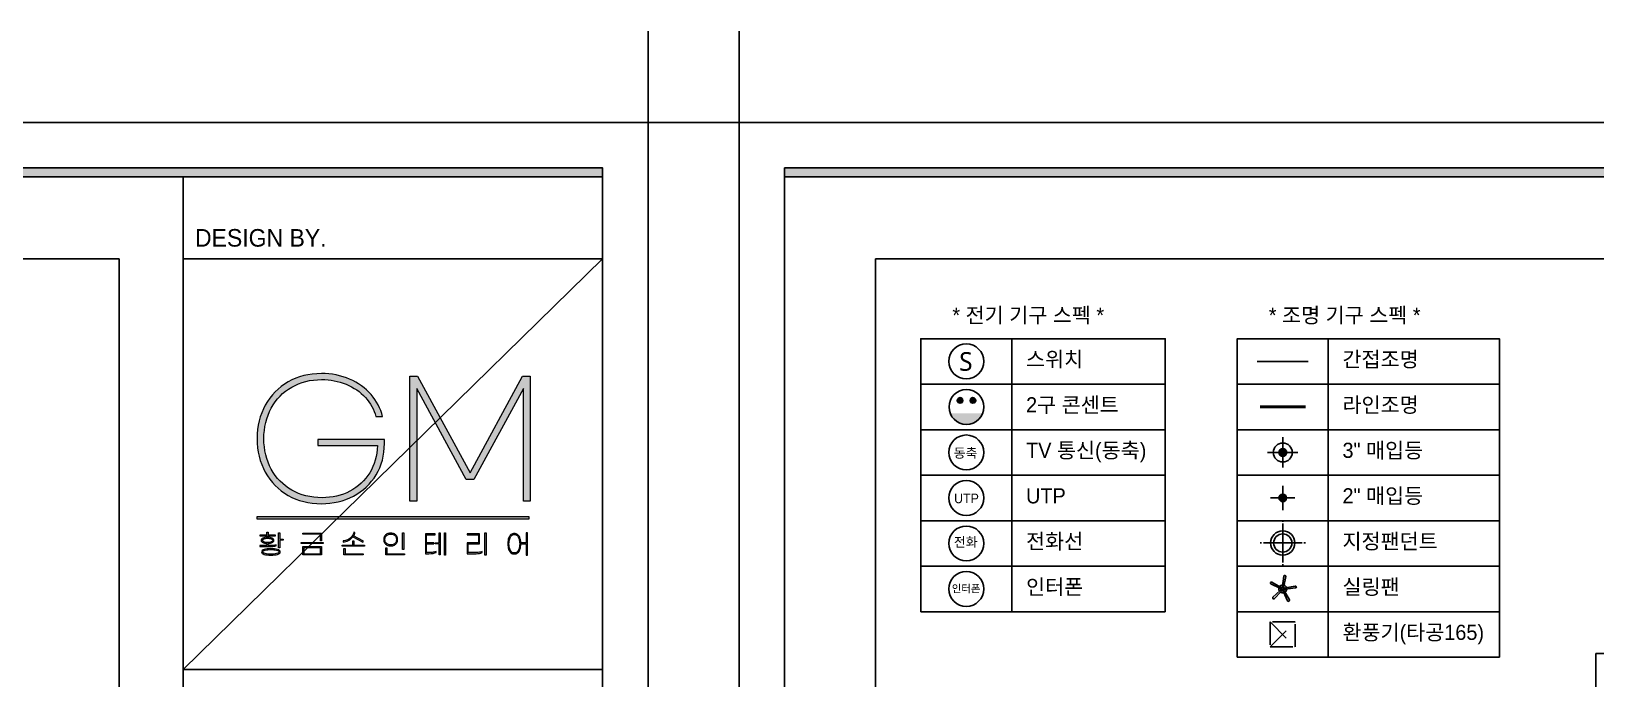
# Model space of a CAD drawing. Header units: inches. Extents: x 45519 to 207552, y -100391 to 47052.
# Drawn here: x 164187 to 174498, y 32739 to 37007 of the extents above; entities that cross this region are included whole.
import ezdxf
from ezdxf.enums import TextEntityAlignment as Align

# ---------------------------------------------------------------- set-up
doc = ezdxf.new("R2010")
doc.units = ezdxf.units.IN
doc.header["$LTSCALE"] = 100
doc.header["$MEASUREMENT"] = 0
doc.linetypes.add('HID', pattern=[2.3, 1.5, -0.8])
for name, color, linetype in [('0-ELC TEXT', 7, 'Continuous'), ('06-FUR', 6, 'Continuous'), ('06-LIGHT', 4, 'Continuous'), ('2-con', 2, 'Continuous'), ('3.기호.계단선', 30, 'Continuous'), ('7', 7, 'Continuous'), ('_U+B808_U+C774_U+C5B4 2', 7, 'Continuous'), ('F-SYM', 7, 'Continuous'), ('FORM(YOURNAME)-11', 1, 'Continuous'), ('HAT', 5, 'Continuous'), ('RC-LIGHT', 7, 'Continuous'), ('U-LANP', 6, 'Continuous'), ('설비', 140, 'Continuous')]:
    doc.layers.add(name, color=color, linetype=linetype)
doc.styles.add('YOURNAME', font='HY울릉도M.TTF')
doc.styles.add('코레일둥고', font='Korail_Round_Gothic_Medium.ttf')

# ---------------------------------------------------------------- blocks, each defined once
blk = doc.blocks.new('block 29')
at = {"layer": '_U+B808_U+C774_U+C5B4 2'}
h = blk.add_hatch(color=35, dxfattribs=at)
h.dxf.hatch_style = 2
edge = h.paths.add_edge_path()
edge.add_spline(control_points=[(626.29, -130.32), (626.06, -130.35), (625.8, -130.36), (625.5, -130.36), (625.5, -130.36), (624.38, -130.36), (624.38, -130.36), (624.38, -130.36), (624.38, -130.21), (624.38, -130.21), (624.38, -130.21), (625.42, -130.21), (625.42, -130.21), (625.42, -130.21), (625.42, -129.89), (625.42, -129.89), (625.16, -129.88), (624.96, -129.84), (624.81, -129.76), (624.66, -129.68), (624.58, -129.57), (624.58, -129.44), (624.58, -129.3), (624.66, -129.19), (624.83, -129.1), (625, -129.02), (625.22, -128.98), (625.5, -128.98), (625.79, -128.98), (626.01, -129.02), (626.18, -129.1), (626.34, -129.19), (626.43, -129.3), (626.43, -129.44), (626.43, -129.57), (626.35, -129.68), (626.2, -129.76), (626.05, -129.84), (625.84, -129.89), (625.58, -129.89), (625.58, -129.89), (625.58, -130.21), (625.58, -130.21), (626.18, -130.2), (626.58, -130.16), (626.78, -130.07), (626.78, -130.07), (626.78, -130.22), (626.78, -130.22), (626.68, -130.27), (626.51, -130.3), (626.29, -130.32)], knot_values=[0, 0, 0, 0, 1, 1, 1, 2, 2, 2, 3, 3, 3, 4, 4, 4, 5, 5, 5, 6, 6, 6, 7, 7, 7, 8, 8, 8, 9, 9, 9, 10, 10, 10, 11, 11, 11, 12, 12, 12, 13, 13, 13, 14, 14, 14, 15, 15, 15, 16, 16, 16, 17, 17, 17, 17], degree=3, periodic=0)
h.paths.add_polyline_path([(626.62, -128.8), (624.41, -128.8), (624.41, -128.65), (625.41, -128.65), (625.41, -128.24), (625.58, -128.24), (625.58, -128.65), (626.62, -128.65)])
edge = h.paths.add_edge_path()
edge.add_spline(control_points=[(626.98, -130.76), (627.24, -130.83), (627.37, -130.96), (627.37, -131.13), (627.37, -131.3), (627.24, -131.42), (626.98, -131.5), (626.72, -131.57), (626.39, -131.61), (626, -131.61), (625.61, -131.61), (625.28, -131.57), (625.02, -131.5), (624.76, -131.42), (624.63, -131.3), (624.63, -131.13), (624.63, -130.96), (624.76, -130.83), (625.02, -130.76), (625.28, -130.68), (625.61, -130.65), (626, -130.65), (626.39, -130.65), (626.72, -130.68), (626.98, -130.76)], knot_values=[0, 0, 0, 0, 1, 1, 1, 2, 2, 2, 3, 3, 3, 4, 4, 4, 5, 5, 5, 6, 6, 6, 7, 7, 7, 8, 8, 8, 8], degree=3, periodic=0)
edge = h.paths.add_edge_path()
edge.add_spline(control_points=[(624.95, -129.67), (625.09, -129.72), (625.27, -129.75), (625.5, -129.75), (625.73, -129.75), (625.92, -129.72), (626.06, -129.67), (626.2, -129.61), (626.27, -129.53), (626.27, -129.44), (626.27, -129.34), (626.2, -129.27), (626.06, -129.21), (625.92, -129.15), (625.73, -129.13), (625.5, -129.13), (625.27, -129.13), (625.09, -129.15), (624.95, -129.21), (624.81, -129.27), (624.74, -129.34), (624.74, -129.44), (624.74, -129.53), (624.81, -129.61), (624.95, -129.67)], knot_values=[0, 0, 0, 0, 1, 1, 1, 2, 2, 2, 3, 3, 3, 4, 4, 4, 5, 5, 5, 6, 6, 6, 7, 7, 7, 8, 8, 8, 8], degree=3, periodic=0)
edge = h.paths.add_edge_path()
edge.add_spline(control_points=[(626.83, -131.38), (627.08, -131.33), (627.2, -131.25), (627.2, -131.13), (627.2, -131.01), (627.08, -130.92), (626.83, -130.87), (626.59, -130.82), (626.31, -130.79), (626, -130.79), (625.69, -130.79), (625.41, -130.82), (625.17, -130.87), (624.92, -130.92), (624.8, -131.01), (624.8, -131.13), (624.8, -131.25), (624.92, -131.33), (625.17, -131.38), (625.41, -131.44), (625.69, -131.46), (626, -131.46), (626.31, -131.46), (626.59, -131.44), (626.83, -131.38)], knot_values=[0, 0, 0, 0, 1, 1, 1, 2, 2, 2, 3, 3, 3, 4, 4, 4, 5, 5, 5, 6, 6, 6, 7, 7, 7, 8, 8, 8, 8], degree=3, periodic=0)
h.paths.add_polyline_path([(627.8, -129.28), (627.8, -129.43), (627.29, -129.43), (627.29, -130.53), (627.13, -130.53), (627.13, -128.32), (627.29, -128.32), (627.29, -129.28)])
h = blk.add_hatch(color=35, dxfattribs=at)
h.dxf.hatch_style = 2
h.paths.add_polyline_path([(639.69, -130.16), (639.69, -130.31), (636.44, -130.31), (636.44, -130.16), (637.98, -130.16), (637.98, -129.51), (638.15, -129.51), (638.15, -130.16)])
edge = h.paths.add_edge_path()
edge.add_spline(control_points=[(637.36, -129.47), (637.09, -129.61), (636.83, -129.68), (636.58, -129.68), (636.58, -129.68), (636.58, -129.53), (636.58, -129.53), (636.8, -129.52), (637.02, -129.46), (637.24, -129.35), (637.47, -129.24), (637.66, -129.08), (637.83, -128.89), (638, -128.7), (638.1, -128.49), (638.15, -128.26), (638.15, -128.26), (638.31, -128.28), (638.31, -128.28), (638.27, -128.46), (638.21, -128.63), (638.1, -128.79), (638.1, -128.79), (639.55, -129.58), (639.55, -129.58), (639.55, -129.58), (639.48, -129.71), (639.48, -129.71), (639.48, -129.71), (638.01, -128.93), (638.01, -128.93), (637.84, -129.15), (637.62, -129.33), (637.36, -129.47)], knot_values=[0, 0, 0, 0, 1, 1, 1, 2, 2, 2, 3, 3, 3, 4, 4, 4, 5, 5, 5, 6, 6, 6, 7, 7, 7, 8, 8, 8, 9, 9, 9, 10, 10, 10, 11, 11, 11, 11], degree=3, periodic=0)
h.paths.add_polyline_path([(636.86, -131.39), (639.51, -131.39), (639.51, -131.54), (636.7, -131.54), (636.7, -130.65), (636.86, -130.65)])
h = blk.add_hatch(color=35, dxfattribs=at)
h.dxf.hatch_style = 2
h.paths.add_polyline_path([(633.67, -129.92), (630.41, -129.92), (630.41, -129.77), (633.67, -129.77)])
h.paths.add_polyline_path([(633.4, -129.51), (633.24, -129.51), (633.24, -128.55), (630.66, -128.55), (630.66, -128.4), (633.4, -128.4)])
h.paths.add_polyline_path([(633.41, -131.54), (630.67, -131.54), (630.67, -130.36), (633.41, -130.36)])
h.paths.add_polyline_path([(633.25, -131.39), (633.25, -130.51), (630.83, -130.51), (630.83, -131.39)])
h = blk.add_hatch(color=35, dxfattribs=at)
h.dxf.hatch_style = 2
edge = h.paths.add_edge_path()
edge.add_spline(control_points=[(644.09, -128.5), (644.24, -128.59), (644.35, -128.7), (644.43, -128.84), (644.51, -128.98), (644.55, -129.14), (644.55, -129.31), (644.55, -129.49), (644.51, -129.65), (644.43, -129.79), (644.35, -129.93), (644.24, -130.04), (644.09, -130.13), (643.93, -130.21), (643.75, -130.25), (643.54, -130.25), (643.33, -130.25), (643.15, -130.21), (643, -130.13), (642.85, -130.04), (642.73, -129.93), (642.65, -129.79), (642.57, -129.65), (642.53, -129.49), (642.53, -129.31), (642.53, -129.14), (642.57, -128.98), (642.65, -128.84), (642.73, -128.7), (642.85, -128.59), (643, -128.5), (643.15, -128.42), (643.33, -128.38), (643.54, -128.38), (643.75, -128.38), (643.93, -128.42), (644.09, -128.5)], knot_values=[0, 0, 0, 0, 1, 1, 1, 2, 2, 2, 3, 3, 3, 4, 4, 4, 5, 5, 5, 6, 6, 6, 7, 7, 7, 8, 8, 8, 9, 9, 9, 10, 10, 10, 11, 11, 11, 12, 12, 12, 12], degree=3, periodic=0)
edge = h.paths.add_edge_path()
edge.add_spline(control_points=[(643.1, -128.62), (642.97, -128.69), (642.87, -128.78), (642.8, -128.9), (642.73, -129.02), (642.7, -129.16), (642.7, -129.31), (642.7, -129.47), (642.73, -129.61), (642.8, -129.73), (642.87, -129.85), (642.97, -129.94), (643.1, -130.01), (643.23, -130.07), (643.38, -130.11), (643.54, -130.11), (643.71, -130.11), (643.86, -130.07), (643.99, -130.01), (644.12, -129.94), (644.21, -129.85), (644.28, -129.73), (644.35, -129.61), (644.39, -129.47), (644.39, -129.31), (644.39, -129.16), (644.35, -129.02), (644.28, -128.9), (644.21, -128.78), (644.12, -128.69), (643.99, -128.62), (643.86, -128.56), (643.71, -128.52), (643.54, -128.52), (643.38, -128.52), (643.23, -128.56), (643.1, -128.62)], knot_values=[0, 0, 0, 0, 1, 1, 1, 2, 2, 2, 3, 3, 3, 4, 4, 4, 5, 5, 5, 6, 6, 6, 7, 7, 7, 8, 8, 8, 9, 9, 9, 10, 10, 10, 11, 11, 11, 12, 12, 12, 12], degree=3, periodic=0)
h.paths.add_polyline_path([(642.98, -131.39), (645.58, -131.39), (645.58, -131.54), (642.82, -131.54), (642.82, -130.53), (642.98, -130.53)])
h.paths.add_polyline_path([(645.45, -130.78), (645.29, -130.78), (645.29, -128.32), (645.45, -128.32)])
h = blk.add_hatch(color=35, dxfattribs=at)
h.dxf.hatch_style = 2
edge = h.paths.add_edge_path()
edge.add_spline(control_points=[(649.11, -131.24), (649.37, -131.24), (649.58, -131.22), (649.75, -131.19), (649.92, -131.17), (650.08, -131.12), (650.22, -131.05), (650.22, -131.05), (650.22, -131.21), (650.22, -131.21), (649.97, -131.33), (649.61, -131.39), (649.13, -131.39), (649.13, -131.39), (648.63, -131.39), (648.63, -131.39), (648.63, -131.39), (648.63, -128.48), (648.63, -128.48), (648.63, -128.48), (650.06, -128.48), (650.06, -128.48), (650.06, -128.48), (650.06, -128.63), (650.06, -128.63), (650.06, -128.63), (648.79, -128.63), (648.79, -128.63), (648.79, -128.63), (648.79, -129.81), (648.79, -129.81), (648.79, -129.81), (649.87, -129.81), (649.87, -129.81), (649.87, -129.81), (649.87, -129.96), (649.87, -129.96), (649.87, -129.96), (648.79, -129.96), (648.79, -129.96), (648.79, -129.96), (648.79, -131.24), (648.79, -131.24), (648.79, -131.24), (649.11, -131.24), (649.11, -131.24)], knot_values=[0, 0, 0, 0, 1, 1, 1, 2, 2, 2, 3, 3, 3, 4, 4, 4, 5, 5, 5, 6, 6, 6, 7, 7, 7, 8, 8, 8, 9, 9, 9, 10, 10, 10, 11, 11, 11, 12, 12, 12, 13, 13, 13, 14, 14, 14, 15, 15, 15, 15], degree=3, periodic=0)
h.paths.add_polyline_path([(650.64, -128.35), (650.8, -128.35), (650.8, -131.56), (650.64, -131.56), (650.64, -129.94), (650.06, -129.94), (650.06, -129.79), (650.64, -129.79)])
h.paths.add_polyline_path([(651.57, -128.32), (651.57, -131.62), (651.41, -131.62), (651.41, -128.32)])
h = blk.add_hatch(color=35, dxfattribs=at)
h.dxf.hatch_style = 2
edge = h.paths.add_edge_path()
edge.add_spline(control_points=[(656.55, -129.97), (656.55, -129.97), (654.9, -129.97), (654.9, -129.97), (654.9, -129.97), (654.9, -131.24), (654.9, -131.24), (654.9, -131.24), (656.08, -131.24), (656.08, -131.24), (656.23, -131.24), (656.39, -131.22), (656.55, -131.19), (656.7, -131.17), (656.83, -131.13), (656.93, -131.08), (656.93, -131.08), (656.93, -131.23), (656.93, -131.23), (656.83, -131.28), (656.71, -131.32), (656.55, -131.34), (656.4, -131.37), (656.24, -131.39), (656.08, -131.39), (656.08, -131.39), (654.74, -131.39), (654.74, -131.39), (654.74, -131.39), (654.74, -129.82), (654.74, -129.82), (654.74, -129.82), (656.39, -129.82), (656.39, -129.82), (656.39, -129.82), (656.39, -128.63), (656.39, -128.63), (656.39, -128.63), (654.73, -128.63), (654.73, -128.63), (654.73, -128.63), (654.73, -128.48), (654.73, -128.48), (654.73, -128.48), (656.55, -128.48), (656.55, -128.48), (656.55, -128.48), (656.55, -129.97), (656.55, -129.97)], knot_values=[0, 0, 0, 0, 1, 1, 1, 2, 2, 2, 3, 3, 3, 4, 4, 4, 5, 5, 5, 6, 6, 6, 7, 7, 7, 8, 8, 8, 9, 9, 9, 10, 10, 10, 11, 11, 11, 12, 12, 12, 13, 13, 13, 14, 14, 14, 15, 15, 15, 16, 16, 16, 16], degree=3, periodic=0)
h.paths.add_polyline_path([(657.51, -131.62), (657.34, -131.62), (657.34, -128.32), (657.51, -128.32)])
h = blk.add_hatch(color=35, dxfattribs=at)
h.dxf.hatch_style = 2
edge = h.paths.add_edge_path()
edge.add_spline(control_points=[(663.56, -128.32), (663.56, -128.32), (663.56, -131.62), (663.56, -131.62), (663.56, -131.62), (663.4, -131.62), (663.4, -131.62), (663.4, -131.62), (663.4, -129.94), (663.4, -129.94), (663.4, -129.94), (662.6, -129.94), (662.6, -129.94), (662.6, -130.27), (662.56, -130.54), (662.48, -130.77), (662.4, -130.99), (662.29, -131.16), (662.14, -131.27), (662, -131.38), (661.84, -131.43), (661.65, -131.43), (661.47, -131.43), (661.3, -131.38), (661.16, -131.27), (661.02, -131.16), (660.91, -130.99), (660.82, -130.76), (660.74, -130.54), (660.7, -130.26), (660.7, -129.93), (660.7, -129.6), (660.74, -129.33), (660.82, -129.1), (660.91, -128.88), (661.02, -128.71), (661.16, -128.6), (661.3, -128.49), (661.47, -128.43), (661.65, -128.43), (661.83, -128.43), (661.99, -128.48), (662.13, -128.58), (662.26, -128.68), (662.37, -128.83), (662.46, -129.04), (662.54, -129.24), (662.59, -129.5), (662.6, -129.79), (662.6, -129.79), (663.4, -129.79), (663.4, -129.79), (663.4, -129.79), (663.4, -128.32), (663.4, -128.32), (663.4, -128.32), (663.56, -128.32), (663.56, -128.32)], knot_values=[0, 0, 0, 0, 1, 1, 1, 2, 2, 2, 3, 3, 3, 4, 4, 4, 5, 5, 5, 6, 6, 6, 7, 7, 7, 8, 8, 8, 9, 9, 9, 10, 10, 10, 11, 11, 11, 12, 12, 12, 13, 13, 13, 14, 14, 14, 15, 15, 15, 16, 16, 16, 17, 17, 17, 18, 18, 18, 19, 19, 19, 19], degree=3, periodic=0)
edge = h.paths.add_edge_path()
edge.add_spline(control_points=[(662.06, -131.13), (662.18, -131.03), (662.27, -130.88), (662.34, -130.68), (662.4, -130.48), (662.44, -130.23), (662.44, -129.93), (662.44, -129.64), (662.4, -129.39), (662.34, -129.19), (662.27, -128.98), (662.18, -128.83), (662.06, -128.73), (661.94, -128.63), (661.8, -128.58), (661.65, -128.58), (661.5, -128.58), (661.37, -128.63), (661.25, -128.73), (661.13, -128.83), (661.04, -128.98), (660.97, -129.19), (660.9, -129.39), (660.87, -129.64), (660.87, -129.93), (660.87, -130.23), (660.9, -130.48), (660.97, -130.68), (661.04, -130.88), (661.13, -131.03), (661.25, -131.13), (661.37, -131.23), (661.5, -131.28), (661.65, -131.28), (661.8, -131.28), (661.94, -131.23), (662.06, -131.13)], knot_values=[0, 0, 0, 0, 1, 1, 1, 2, 2, 2, 3, 3, 3, 4, 4, 4, 5, 5, 5, 6, 6, 6, 7, 7, 7, 8, 8, 8, 9, 9, 9, 10, 10, 10, 11, 11, 11, 12, 12, 12, 12], degree=3, periodic=0)
at = {"layer": '_U+B808_U+C774_U+C5B4 2', "lineweight": 0}
for points in [[(626.62, -128.8), (624.41, -128.8), (624.41, -128.65), (625.41, -128.65), (625.41, -128.24), (625.58, -128.24), (625.58, -128.65), (626.62, -128.65), (626.62, -128.8)], [(627.8, -129.28), (627.8, -129.43), (627.29, -129.43), (627.29, -130.53), (627.13, -130.53), (627.13, -128.32), (627.29, -128.32), (627.29, -129.28), (627.8, -129.28)], [(633.67, -129.92), (630.41, -129.92), (630.41, -129.77), (633.67, -129.77), (633.67, -129.92)], [(633.4, -129.51), (633.24, -129.51), (633.24, -128.55), (630.66, -128.55), (630.66, -128.4), (633.4, -128.4), (633.4, -129.51)], [(633.41, -131.54), (630.67, -131.54), (630.67, -130.36), (633.41, -130.36), (633.41, -131.54)], [(633.25, -131.39), (633.25, -130.51), (630.83, -130.51), (630.83, -131.39), (633.25, -131.39)], [(639.69, -130.16), (639.69, -130.31), (636.44, -130.31), (636.44, -130.16), (637.98, -130.16), (637.98, -129.51), (638.15, -129.51), (638.15, -130.16), (639.69, -130.16)], [(642.98, -131.39), (645.58, -131.39), (645.58, -131.54), (642.82, -131.54), (642.82, -130.53), (642.98, -130.53), (642.98, -131.39)], [(645.45, -130.78), (645.29, -130.78), (645.29, -128.32), (645.45, -128.32), (645.45, -130.78)], [(650.64, -128.35), (650.8, -128.35), (650.8, -131.56), (650.64, -131.56), (650.64, -129.94), (650.06, -129.94), (650.06, -129.79), (650.64, -129.79), (650.64, -128.35)], [(651.57, -128.32), (651.57, -131.62), (651.41, -131.62), (651.41, -128.32), (651.57, -128.32)], [(657.51, -131.62), (657.34, -131.62), (657.34, -128.32), (657.51, -128.32), (657.51, -131.62)], [(636.86, -131.39), (639.51, -131.39), (639.51, -131.54), (636.7, -131.54), (636.7, -130.65), (636.86, -130.65), (636.86, -131.39)]]:
    blk.add_lwpolyline(points, dxfattribs=at)
for points, knots in [([(637.36, -129.47), (637.09, -129.61), (636.83, -129.68), (636.58, -129.68), (636.58, -129.68), (636.58, -129.53), (636.58, -129.53), (636.8, -129.52), (637.02, -129.46), (637.24, -129.35), (637.47, -129.24), (637.66, -129.08), (637.83, -128.89), (638, -128.7), (638.1, -128.49), (638.15, -128.26), (638.15, -128.26), (638.31, -128.28), (638.31, -128.28), (638.27, -128.46), (638.21, -128.63), (638.1, -128.79), (638.1, -128.79), (639.55, -129.58), (639.55, -129.58), (639.55, -129.58), (639.48, -129.71), (639.48, -129.71), (639.48, -129.71), (638.01, -128.93), (638.01, -128.93), (637.84, -129.15), (637.62, -129.33), (637.36, -129.47)], [0, 0, 0, 0, 1, 1, 1, 2, 2, 2, 3, 3, 3, 4, 4, 4, 5, 5, 5, 6, 6, 6, 7, 7, 7, 8, 8, 8, 9, 9, 9, 10, 10, 10, 11, 11, 11, 11]), ([(626.29, -130.32), (626.06, -130.35), (625.8, -130.36), (625.5, -130.36), (625.5, -130.36), (624.38, -130.36), (624.38, -130.36), (624.38, -130.36), (624.38, -130.21), (624.38, -130.21), (624.38, -130.21), (625.42, -130.21), (625.42, -130.21), (625.42, -130.21), (625.42, -129.89), (625.42, -129.89), (625.16, -129.88), (624.96, -129.84), (624.81, -129.76), (624.66, -129.68), (624.58, -129.57), (624.58, -129.44), (624.58, -129.3), (624.66, -129.19), (624.83, -129.1), (625, -129.02), (625.22, -128.98), (625.5, -128.98), (625.79, -128.98), (626.01, -129.02), (626.18, -129.1), (626.34, -129.19), (626.43, -129.3), (626.43, -129.44), (626.43, -129.57), (626.35, -129.68), (626.2, -129.76), (626.05, -129.84), (625.84, -129.89), (625.58, -129.89), (625.58, -129.89), (625.58, -130.21), (625.58, -130.21), (626.18, -130.2), (626.58, -130.16), (626.78, -130.07), (626.78, -130.07), (626.78, -130.22), (626.78, -130.22), (626.68, -130.27), (626.51, -130.3), (626.29, -130.32)], [0, 0, 0, 0, 1, 1, 1, 2, 2, 2, 3, 3, 3, 4, 4, 4, 5, 5, 5, 6, 6, 6, 7, 7, 7, 8, 8, 8, 9, 9, 9, 10, 10, 10, 11, 11, 11, 12, 12, 12, 13, 13, 13, 14, 14, 14, 15, 15, 15, 16, 16, 16, 17, 17, 17, 17]), ([(624.95, -129.67), (625.09, -129.72), (625.27, -129.75), (625.5, -129.75), (625.73, -129.75), (625.92, -129.72), (626.06, -129.67), (626.2, -129.61), (626.27, -129.53), (626.27, -129.44), (626.27, -129.34), (626.2, -129.27), (626.06, -129.21), (625.92, -129.15), (625.73, -129.13), (625.5, -129.13), (625.27, -129.13), (625.09, -129.15), (624.95, -129.21), (624.81, -129.27), (624.74, -129.34), (624.74, -129.44), (624.74, -129.53), (624.81, -129.61), (624.95, -129.67)], [0, 0, 0, 0, 1, 1, 1, 2, 2, 2, 3, 3, 3, 4, 4, 4, 5, 5, 5, 6, 6, 6, 7, 7, 7, 8, 8, 8, 8]), ([(644.09, -128.5), (644.24, -128.59), (644.35, -128.7), (644.43, -128.84), (644.51, -128.98), (644.55, -129.14), (644.55, -129.31), (644.55, -129.49), (644.51, -129.65), (644.43, -129.79), (644.35, -129.93), (644.24, -130.04), (644.09, -130.13), (643.93, -130.21), (643.75, -130.25), (643.54, -130.25), (643.33, -130.25), (643.15, -130.21), (643, -130.13), (642.85, -130.04), (642.73, -129.93), (642.65, -129.79), (642.57, -129.65), (642.53, -129.49), (642.53, -129.31), (642.53, -129.14), (642.57, -128.98), (642.65, -128.84), (642.73, -128.7), (642.85, -128.59), (643, -128.5), (643.15, -128.42), (643.33, -128.38), (643.54, -128.38), (643.75, -128.38), (643.93, -128.42), (644.09, -128.5)], [0, 0, 0, 0, 1, 1, 1, 2, 2, 2, 3, 3, 3, 4, 4, 4, 5, 5, 5, 6, 6, 6, 7, 7, 7, 8, 8, 8, 9, 9, 9, 10, 10, 10, 11, 11, 11, 12, 12, 12, 12]), ([(643.1, -128.62), (642.97, -128.69), (642.87, -128.78), (642.8, -128.9), (642.73, -129.02), (642.7, -129.16), (642.7, -129.31), (642.7, -129.47), (642.73, -129.61), (642.8, -129.73), (642.87, -129.85), (642.97, -129.94), (643.1, -130.01), (643.23, -130.07), (643.38, -130.11), (643.54, -130.11), (643.71, -130.11), (643.86, -130.07), (643.99, -130.01), (644.12, -129.94), (644.21, -129.85), (644.28, -129.73), (644.35, -129.61), (644.39, -129.47), (644.39, -129.31), (644.39, -129.16), (644.35, -129.02), (644.28, -128.9), (644.21, -128.78), (644.12, -128.69), (643.99, -128.62), (643.86, -128.56), (643.71, -128.52), (643.54, -128.52), (643.38, -128.52), (643.23, -128.56), (643.1, -128.62)], [0, 0, 0, 0, 1, 1, 1, 2, 2, 2, 3, 3, 3, 4, 4, 4, 5, 5, 5, 6, 6, 6, 7, 7, 7, 8, 8, 8, 9, 9, 9, 10, 10, 10, 11, 11, 11, 12, 12, 12, 12]), ([(649.11, -131.24), (649.37, -131.24), (649.58, -131.22), (649.75, -131.19), (649.92, -131.17), (650.08, -131.12), (650.22, -131.05), (650.22, -131.05), (650.22, -131.21), (650.22, -131.21), (649.97, -131.33), (649.61, -131.39), (649.13, -131.39), (649.13, -131.39), (648.63, -131.39), (648.63, -131.39), (648.63, -131.39), (648.63, -128.48), (648.63, -128.48), (648.63, -128.48), (650.06, -128.48), (650.06, -128.48), (650.06, -128.48), (650.06, -128.63), (650.06, -128.63), (650.06, -128.63), (648.79, -128.63), (648.79, -128.63), (648.79, -128.63), (648.79, -129.81), (648.79, -129.81), (648.79, -129.81), (649.87, -129.81), (649.87, -129.81), (649.87, -129.81), (649.87, -129.96), (649.87, -129.96), (649.87, -129.96), (648.79, -129.96), (648.79, -129.96), (648.79, -129.96), (648.79, -131.24), (648.79, -131.24), (648.79, -131.24), (649.11, -131.24), (649.11, -131.24)], [0, 0, 0, 0, 1, 1, 1, 2, 2, 2, 3, 3, 3, 4, 4, 4, 5, 5, 5, 6, 6, 6, 7, 7, 7, 8, 8, 8, 9, 9, 9, 10, 10, 10, 11, 11, 11, 12, 12, 12, 13, 13, 13, 14, 14, 14, 15, 15, 15, 15]), ([(656.55, -129.97), (656.55, -129.97), (654.9, -129.97), (654.9, -129.97), (654.9, -129.97), (654.9, -131.24), (654.9, -131.24), (654.9, -131.24), (656.08, -131.24), (656.08, -131.24), (656.23, -131.24), (656.39, -131.22), (656.55, -131.19), (656.7, -131.17), (656.83, -131.13), (656.93, -131.08), (656.93, -131.08), (656.93, -131.23), (656.93, -131.23), (656.83, -131.28), (656.71, -131.32), (656.55, -131.34), (656.4, -131.37), (656.24, -131.39), (656.08, -131.39), (656.08, -131.39), (654.74, -131.39), (654.74, -131.39), (654.74, -131.39), (654.74, -129.82), (654.74, -129.82), (654.74, -129.82), (656.39, -129.82), (656.39, -129.82), (656.39, -129.82), (656.39, -128.63), (656.39, -128.63), (656.39, -128.63), (654.73, -128.63), (654.73, -128.63), (654.73, -128.63), (654.73, -128.48), (654.73, -128.48), (654.73, -128.48), (656.55, -128.48), (656.55, -128.48), (656.55, -128.48), (656.55, -129.97), (656.55, -129.97)], [0, 0, 0, 0, 1, 1, 1, 2, 2, 2, 3, 3, 3, 4, 4, 4, 5, 5, 5, 6, 6, 6, 7, 7, 7, 8, 8, 8, 9, 9, 9, 10, 10, 10, 11, 11, 11, 12, 12, 12, 13, 13, 13, 14, 14, 14, 15, 15, 15, 16, 16, 16, 16]), ([(663.56, -128.32), (663.56, -128.32), (663.56, -131.62), (663.56, -131.62), (663.56, -131.62), (663.4, -131.62), (663.4, -131.62), (663.4, -131.62), (663.4, -129.94), (663.4, -129.94), (663.4, -129.94), (662.6, -129.94), (662.6, -129.94), (662.6, -130.27), (662.56, -130.54), (662.48, -130.77), (662.4, -130.99), (662.29, -131.16), (662.14, -131.27), (662, -131.38), (661.84, -131.43), (661.65, -131.43), (661.47, -131.43), (661.3, -131.38), (661.16, -131.27), (661.02, -131.16), (660.91, -130.99), (660.82, -130.76), (660.74, -130.54), (660.7, -130.26), (660.7, -129.93), (660.7, -129.6), (660.74, -129.33), (660.82, -129.1), (660.91, -128.88), (661.02, -128.71), (661.16, -128.6), (661.3, -128.49), (661.47, -128.43), (661.65, -128.43), (661.83, -128.43), (661.99, -128.48), (662.13, -128.58), (662.26, -128.68), (662.37, -128.83), (662.46, -129.04), (662.54, -129.24), (662.59, -129.5), (662.6, -129.79), (662.6, -129.79), (663.4, -129.79), (663.4, -129.79), (663.4, -129.79), (663.4, -128.32), (663.4, -128.32), (663.4, -128.32), (663.56, -128.32), (663.56, -128.32)], [0, 0, 0, 0, 1, 1, 1, 2, 2, 2, 3, 3, 3, 4, 4, 4, 5, 5, 5, 6, 6, 6, 7, 7, 7, 8, 8, 8, 9, 9, 9, 10, 10, 10, 11, 11, 11, 12, 12, 12, 13, 13, 13, 14, 14, 14, 15, 15, 15, 16, 16, 16, 17, 17, 17, 18, 18, 18, 19, 19, 19, 19]), ([(662.06, -131.13), (662.18, -131.03), (662.27, -130.88), (662.34, -130.68), (662.4, -130.48), (662.44, -130.23), (662.44, -129.93), (662.44, -129.64), (662.4, -129.39), (662.34, -129.19), (662.27, -128.98), (662.18, -128.83), (662.06, -128.73), (661.94, -128.63), (661.8, -128.58), (661.65, -128.58), (661.5, -128.58), (661.37, -128.63), (661.25, -128.73), (661.13, -128.83), (661.04, -128.98), (660.97, -129.19), (660.9, -129.39), (660.87, -129.64), (660.87, -129.93), (660.87, -130.23), (660.9, -130.48), (660.97, -130.68), (661.04, -130.88), (661.13, -131.03), (661.25, -131.13), (661.37, -131.23), (661.5, -131.28), (661.65, -131.28), (661.8, -131.28), (661.94, -131.23), (662.06, -131.13)], [0, 0, 0, 0, 1, 1, 1, 2, 2, 2, 3, 3, 3, 4, 4, 4, 5, 5, 5, 6, 6, 6, 7, 7, 7, 8, 8, 8, 9, 9, 9, 10, 10, 10, 11, 11, 11, 12, 12, 12, 12]), ([(626.98, -130.76), (627.24, -130.83), (627.37, -130.96), (627.37, -131.13), (627.37, -131.3), (627.24, -131.42), (626.98, -131.5), (626.72, -131.57), (626.39, -131.61), (626, -131.61), (625.61, -131.61), (625.28, -131.57), (625.02, -131.5), (624.76, -131.42), (624.63, -131.3), (624.63, -131.13), (624.63, -130.96), (624.76, -130.83), (625.02, -130.76), (625.28, -130.68), (625.61, -130.65), (626, -130.65), (626.39, -130.65), (626.72, -130.68), (626.98, -130.76)], [0, 0, 0, 0, 1, 1, 1, 2, 2, 2, 3, 3, 3, 4, 4, 4, 5, 5, 5, 6, 6, 6, 7, 7, 7, 8, 8, 8, 8]), ([(626.83, -131.38), (627.08, -131.33), (627.2, -131.25), (627.2, -131.13), (627.2, -131.01), (627.08, -130.92), (626.83, -130.87), (626.59, -130.82), (626.31, -130.79), (626, -130.79), (625.69, -130.79), (625.41, -130.82), (625.17, -130.87), (624.92, -130.92), (624.8, -131.01), (624.8, -131.13), (624.8, -131.25), (624.92, -131.33), (625.17, -131.38), (625.41, -131.44), (625.69, -131.46), (626, -131.46), (626.31, -131.46), (626.59, -131.44), (626.83, -131.38)], [0, 0, 0, 0, 1, 1, 1, 2, 2, 2, 3, 3, 3, 4, 4, 4, 5, 5, 5, 6, 6, 6, 7, 7, 7, 8, 8, 8, 8])]:
    blk.add_open_spline(points, degree=3, knots=knots, dxfattribs=at)
blk = doc.blocks.new('block 30')
at = {"layer": '_U+B808_U+C774_U+C5B4 2'}
h = blk.add_hatch(color=35, dxfattribs=at)
h.dxf.hatch_style = 2
edge = h.paths.add_edge_path()
edge.add_spline(control_points=[(637.53, -105.82), (638.78, -106.37), (639.83, -107.12), (640.66, -108.08), (641.5, -109.03), (642.06, -110.11), (642.35, -111.29), (642.35, -111.29), (641.36, -111.29), (641.36, -111.29), (641.11, -110.26), (640.6, -109.33), (639.84, -108.5), (639.08, -107.68), (638.14, -107.03), (637.02, -106.57), (635.9, -106.11), (634.7, -105.88), (633.42, -105.88), (631.78, -105.88), (630.32, -106.25), (629.04, -106.99), (627.76, -107.73), (626.76, -108.76), (626.05, -110.08), (625.33, -111.4), (624.97, -112.88), (624.97, -114.53), (624.97, -116.2), (625.33, -117.69), (626.05, -119), (626.76, -120.31), (627.77, -121.34), (629.05, -122.08), (630.34, -122.82), (631.82, -123.19), (633.49, -123.19), (634.98, -123.19), (636.34, -122.87), (637.56, -122.23), (638.78, -121.59), (639.75, -120.69), (640.47, -119.53), (641.18, -118.38), (641.57, -117.05), (641.61, -115.55), (641.61, -115.55), (632.88, -115.55), (632.88, -115.55), (632.88, -115.55), (632.88, -114.65), (632.88, -114.65), (632.88, -114.65), (642.63, -114.65), (642.63, -114.65), (642.63, -114.65), (642.63, -115.25), (642.63, -115.25), (642.63, -116.97), (642.23, -118.49), (641.42, -119.84), (640.6, -121.18), (639.49, -122.22), (638.08, -122.96), (636.67, -123.7), (635.11, -124.07), (633.39, -124.07), (631.57, -124.07), (629.95, -123.66), (628.52, -122.85), (627.09, -122.03), (625.98, -120.89), (625.18, -119.44), (624.37, -117.99), (623.97, -116.36), (623.97, -114.53), (623.97, -112.71), (624.37, -111.08), (625.18, -109.63), (625.98, -108.18), (627.09, -107.04), (628.52, -106.22), (629.95, -105.41), (631.57, -105), (633.39, -105), (634.89, -105), (636.27, -105.27), (637.53, -105.82)], knot_values=[0, 0, 0, 0, 1, 1, 1, 2, 2, 2, 3, 3, 3, 4, 4, 4, 5, 5, 5, 6, 6, 6, 7, 7, 7, 8, 8, 8, 9, 9, 9, 10, 10, 10, 11, 11, 11, 12, 12, 12, 13, 13, 13, 14, 14, 14, 15, 15, 15, 16, 16, 16, 17, 17, 17, 18, 18, 18, 19, 19, 19, 20, 20, 20, 21, 21, 21, 22, 22, 22, 23, 23, 23, 24, 24, 24, 25, 25, 25, 26, 26, 26, 27, 27, 27, 28, 28, 28, 29, 29, 29, 29], degree=3, periodic=0)
h = blk.add_hatch(color=35, dxfattribs=at)
h.dxf.hatch_style = 2
h.paths.add_polyline_path([(646.36, -105.39), (647.49, -105.39), (655.18, -119.56), (662.86, -105.39), (663.97, -105.39), (663.97, -123.68), (662.98, -123.68), (662.98, -107.17), (655.73, -120.53), (654.6, -120.53), (647.35, -107.17), (647.35, -123.68), (646.36, -123.68)])
at = {"layer": '_U+B808_U+C774_U+C5B4 2', "lineweight": 0}
blk.add_lwpolyline([(646.36, -105.39), (647.49, -105.39), (655.18, -119.56), (662.86, -105.39), (663.97, -105.39), (663.97, -123.68), (662.98, -123.68), (662.98, -107.17), (655.73, -120.53), (654.6, -120.53), (647.35, -107.17), (647.35, -123.68), (646.36, -123.68), (646.36, -105.39)], dxfattribs=at)
blk.add_open_spline([(637.53, -105.82), (638.78, -106.37), (639.83, -107.12), (640.66, -108.08), (641.5, -109.03), (642.06, -110.11), (642.35, -111.29), (642.35, -111.29), (641.36, -111.29), (641.36, -111.29), (641.11, -110.26), (640.6, -109.33), (639.84, -108.5), (639.08, -107.68), (638.14, -107.03), (637.02, -106.57), (635.9, -106.11), (634.7, -105.88), (633.42, -105.88), (631.78, -105.88), (630.32, -106.25), (629.04, -106.99), (627.76, -107.73), (626.76, -108.76), (626.05, -110.08), (625.33, -111.4), (624.97, -112.88), (624.97, -114.53), (624.97, -116.2), (625.33, -117.69), (626.05, -119), (626.76, -120.31), (627.77, -121.34), (629.05, -122.08), (630.34, -122.82), (631.82, -123.19), (633.49, -123.19), (634.98, -123.19), (636.34, -122.87), (637.56, -122.23), (638.78, -121.59), (639.75, -120.69), (640.47, -119.53), (641.18, -118.38), (641.57, -117.05), (641.61, -115.55), (641.61, -115.55), (632.88, -115.55), (632.88, -115.55), (632.88, -115.55), (632.88, -114.65), (632.88, -114.65), (632.88, -114.65), (642.63, -114.65), (642.63, -114.65), (642.63, -114.65), (642.63, -115.25), (642.63, -115.25), (642.63, -116.97), (642.23, -118.49), (641.42, -119.84), (640.6, -121.18), (639.49, -122.22), (638.08, -122.96), (636.67, -123.7), (635.11, -124.07), (633.39, -124.07), (631.57, -124.07), (629.95, -123.66), (628.52, -122.85), (627.09, -122.03), (625.98, -120.89), (625.18, -119.44), (624.37, -117.99), (623.97, -116.36), (623.97, -114.53), (623.97, -112.71), (624.37, -111.08), (625.18, -109.63), (625.98, -108.18), (627.09, -107.04), (628.52, -106.22), (629.95, -105.41), (631.57, -105), (633.39, -105), (634.89, -105), (636.27, -105.27), (637.53, -105.82)], degree=3, knots=[0, 0, 0, 0, 1, 1, 1, 2, 2, 2, 3, 3, 3, 4, 4, 4, 5, 5, 5, 6, 6, 6, 7, 7, 7, 8, 8, 8, 9, 9, 9, 10, 10, 10, 11, 11, 11, 12, 12, 12, 13, 13, 13, 14, 14, 14, 15, 15, 15, 16, 16, 16, 17, 17, 17, 18, 18, 18, 19, 19, 19, 20, 20, 20, 21, 21, 21, 22, 22, 22, 23, 23, 23, 24, 24, 24, 25, 25, 25, 26, 26, 26, 27, 27, 27, 28, 28, 28, 29, 29, 29, 29], dxfattribs=at)
blk = doc.blocks.new('block 28')
at = {"layer": '_U+B808_U+C774_U+C5B4 2'}
for name in ['block 30', 'block 29']:
    blk.add_blockref(name, (0, 0), dxfattribs=at)
blk = doc.blocks.new('block 27')
at = {"layer": '_U+B808_U+C774_U+C5B4 2'}
h = blk.add_hatch(color=35, dxfattribs=at)
h.dxf.hatch_style = 2
h.paths.add_polyline_path([(663.76, -126.35), (623.97, -126.35), (623.97, -125.94), (663.76, -125.94)])
at = {"layer": '_U+B808_U+C774_U+C5B4 2', "lineweight": 0}
blk.add_lwpolyline([(663.76, -126.35), (623.97, -126.35), (623.97, -125.94), (663.76, -125.94), (663.76, -126.35)], dxfattribs=at)
at = {"layer": '_U+B808_U+C774_U+C5B4 2'}
blk.add_blockref('block 28', (0, 0), dxfattribs=at)
blk = doc.blocks.new('FORM-PLAN')
at = {"layer": 'FORM(YOURNAME)-11'}
h = blk.add_hatch(color=256, dxfattribs=at)
h.dxf.hatch_style = 1
h.paths.add_polyline_path([(-71444, 55115), (10556, 55115), (10556, 54915), (-71444, 54915)])
h.paths.add_polyline_path([(-71444, -2085), (10556, -2085), (10556, -2285), (-71444, -2285)])
at = {"layer": 'Defpoints', "color": 158}
for p, q in [((1346, 54915), (1346, -2085)), ((1346, 53115), (10556, 53115)), ((10556, 53115), (1346, 44093)), ((1346, 44093), (10556, 44093))]:
    blk.add_line(p, q, dxfattribs=at)
at = {"layer": 'Defpoints', "color": 1}
for points in [[(-72444, 58115), (-72444, 56115), (-74444, 56115)], [(11556, 58115), (11556, 56115), (13556, 56115)]]:
    blk.add_lwpolyline(points, dxfattribs=at)
at = {"layer": 'Defpoints', "color": 158}
for points in [[(-71444, -2285), (10556, -2285), (10556, 55115), (-71444, 55115)], [(-69444, 53115), (-64, 53115), (-64, 1215), (-69444, 1215)]]:
    blk.add_lwpolyline(points, close=True, dxfattribs=at)
at = {"layer": 'FORM(YOURNAME)-11', "color": 250}
blk.add_lwpolyline([(-72444, -3285), (11556, -3285), (11556, 56115), (-72444, 56115)], close=True, dxfattribs=at)
at = {"layer": 'FORM(YOURNAME)-11'}
blk.add_lwpolyline([(-71444, 55115), (10556, 55115), (10556, 54915), (-71444, 54915)], close=True, dxfattribs=at)
at = {"layer": '_U+B808_U+C774_U+C5B4 2', "xscale": 150, "yscale": 150, "zscale": 150}
blk.add_blockref('block 27', (-90629, 66345), dxfattribs=at)
at = {"layer": 'FORM(YOURNAME)-11', "color": 14, "style": 'YOURNAME'}
blk.add_text('DESIGN BY.', height=386.1, dxfattribs=at).set_placement((1603, 53577), align=Align.MIDDLE_LEFT)
at = {"layer": 'FORM(YOURNAME)-11', "color": 3, "style": 'YOURNAME'}
for tag, height, p in [('1', 450, (9905, 18188)), ('2', 450, (9905, 17544)), ('3', 450, (9905, 16257)), ('4', 450, (9905, 14326)), ('5', 515, (9905, 12009)), ('6', 515, (9905, 9757)), ('7', 515, (9905, 7504)), ('8', 515, (9905, 5252)), ('9', 515, (9905, 2999)), ('10', 515, (5655, 811)), ('11', 515, (9905, 747)), ('12', 515, (5655, -1441)), ('13', 515, (9905, -1441))]:
    blk.add_attdef(tag, text='', height=height, dxfattribs=at).set_placement(p, align=Align.MIDDLE_RIGHT)
blk = doc.blocks.new('*U425')
at = {"layer": 'F-SYM', "xscale": 0.3, "yscale": 0.3, "zscale": 0.3}
blk.add_blockref('FORM-PLAN', (190585, 19572), dxfattribs=at)
blk = doc.blocks.new('*U426')
at = {"layer": 'F-SYM', "xscale": 0.3, "yscale": 0.3, "zscale": 0.3}
blk.add_blockref('FORM-PLAN', (164785, 19572), dxfattribs=at)
blk = doc.blocks.new('vudauseh2')
at = {"layer": '2-con'}
for p, q in [((173898, 15084), (174408, 15084)), ((173898, 14264), (173898, 15084))]:
    blk.add_line(p, q, dxfattribs=at)
blk = doc.blocks.new('CJSWJDEH')
blk.add_blockref('vudauseh2', (25652, 21628))
blk = doc.blocks.new('egoo')
at = {"layer": '설비'}
h = blk.add_hatch(color=140, dxfattribs=at)
edge = h.paths.add_edge_path()
edge.add_arc((1015645, 443434), 22.3, 0, 360)
h = blk.add_hatch(color=140, dxfattribs=at)
edge = h.paths.add_edge_path()
edge.add_arc((1015748, 443434), 22.3, 0, 360)
h = blk.add_hatch(color=140, dxfattribs=at)
edge = h.paths.add_edge_path()
edge.add_line((1015826, 443329), (1015567, 443329))
edge.add_ellipse((1015696, 443381), major_axis=(99, 99), ratio=1, start_angle=156.9578, end_angle=293.0422)
at = {"layer": '설비', "color": 140}
for centre, radius in [((1015696, 443381), 140), ((1015645, 443434), 22.3), ((1015748, 443434), 22.3)]:
    blk.add_circle(centre, radius, dxfattribs=at)
blk = doc.blocks.new('SW')
at = {"layer": '설비', "color": 140}
blk.add_circle((11533254, -14277699), 184, dxfattribs=at)
at = {"layer": '설비', "color": 140, "insert": (11533320, -14277601), "char_height": 197.14, "attachment_point": 3, "style": '코레일둥고'}
blk.add_mtext_dynamic_manual_height_columns('{\\fMalgun Gothic|b0|i0|c129|p50;S}', width=314.33, gutter_width=2.19, heights=[0], dxfattribs=at)
blk = doc.blocks.new('hallogen')
h = blk.add_hatch(color=256)
h.dxf.hatch_style = 1
edge = h.paths.add_edge_path()
edge.add_arc((48592, 60854), 31.2, 0, 360, ccw=False)
at = {"color": 1, "linetype": 'Continuous'}
for p, q in [((48592, 60954), (48592, 60754)), ((48692, 60854), (48492, 60854))]:
    blk.add_line(p, q, dxfattribs=at)
at = {"color": 4, "linetype": 'Continuous'}
blk.add_circle((48592, 60854), 62.5, dxfattribs=at)
blk = doc.blocks.new('1')
at = {"linetype": 'Continuous'}
h = blk.add_hatch(color=4, dxfattribs=at)
h.dxf.hatch_style = 1
edge = h.paths.add_edge_path()
edge.add_arc((11539653, -14273504), 37.5, 0, 360)
at = {"color": 1, "linetype": 'Continuous'}
for p, q in [((11539653, -14273637), (11539653, -14273370)), ((11539520, -14273504), (11539787, -14273504))]:
    blk.add_line(p, q, dxfattribs=at)
at = {"color": 4, "linetype": 'Continuous'}
for radius in [41.5, 37.5]:
    blk.add_circle((11539653, -14273504), radius, dxfattribs=at)
blk = doc.blocks.new('CELILNGPAN')
at = {"layer": '06-FUR', "color": 6}
for p, q in [((48292, -3967), (48588, -4106)), ((48322, -3910), (48607, -4069)), ((48639, -4116), (48612, -4103)), ((48645, -4105), (48618, -4091)), ((48717, -3709), (48676, -4035)), ((48682, -4086), (48687, -4056)), ((48695, -4088), (48700, -4058)), ((48781, -3721), (48717, -4041)), ((48725, -4118), (48755, -4113)), ((49094, -4035), (48772, -4096)), ((49102, -4099), (48778, -4137)), ((48360, -4404), (48600, -4183)), ((48405, -4451), (48629, -4212)), ((48645, -4158), (48624, -4179)), ((48654, -4167), (48633, -4188)), ((48696, -4174), (48709, -4201)), ((48842, -4521), (48706, -4225)), ((48708, -4168), (48721, -4195)), ((48727, -4131), (48756, -4126)), ((48901, -4493), (48743, -4206))]:
    blk.add_line(p, q, dxfattribs=at)
for radius in [45.4, 32.5]:
    blk.add_circle((48682, -4131), radius, dxfattribs=at)
for centre, radius, start, end in [((48307, -3938), 32.5, 61.67, 241.67), ((48682, -4131), 130, 162.4651, 215.078), ((48682, -4131), 130, 90.4651, 143.078), ((48598, -4088), 20.6, 242.7734, 62.7734), ((48682, -4131), 64.9, 158.5125, 219.0342), ((48682, -4131), 64.9, 86.5125, 147.0342), ((48697, -4038), 20.6, 170.7734, 350.7734), ((48682, -4131), 64.9, 14.5125, 75.0342), ((48749, -3715), 32.5, 349.67, 169.67), ((48682, -4131), 130, 18.4651, 71.078), ((48775, -4117), 20.6, 98.7734, 278.7734), ((49098, -4067), 32.5, 277.67, 97.67), ((48383, -4428), 32.5, 133.67, 313.67), ((48615, -4198), 20.6, 314.7734, 134.7734), ((48682, -4131), 130, 234.4651, 287.078), ((48682, -4131), 64.9, 230.5125, 291.0342), ((48724, -4215), 20.6, 26.7734, 206.7734), ((48682, -4131), 64.9, 302.5125, 3.0342), ((48682, -4131), 130, 306.4651, 359.078), ((48871, -4507), 32.5, 205.67, 25.67)]:
    blk.add_arc(centre, radius, start, end, dxfattribs=at)
blk = doc.blocks.new('A$C08B77260')
at = {"layer": 'HAT', "color": 1}
for p, q in [((187, 373), (187, 360)), ((187, 347), (187, 27)), ((0, 187), (13, 187)), ((347, 187), (27, 187)), ((373, 187), (360, 187)), ((187, 0), (187, 13))]:
    blk.add_line(p, q, dxfattribs=at)
at = {"layer": 'U-LANP', "color": 4}
blk.add_circle((187, 187), 100, dxfattribs=at)
at = {"layer": 'U-LANP', "color": 8}
blk.add_circle((187, 187), 75, dxfattribs=at)

msp = doc.modelspace()

# ---------------------------------------------------------------- linework, layer by layer
at = {"layer": '0-ELC TEXT'}
for p, q in [((170649.6, 34980.4), (170649.6, 33180.4)), ((172735.1, 34980.4), (172735.1, 32880.4)), ((170049.6, 34680.4), (171660.5, 34680.4)), ((172135.1, 34680.4), (173863.3, 34680.4)), ((170049.6, 34380.4), (171660.5, 34380.4)), ((172135.1, 34380.4), (173863.3, 34380.4)), ((170049.6, 34080.4), (171660.5, 34080.4)), ((172135.1, 34080.4), (173863.3, 34080.4)), ((170049.6, 33780.4), (171660.5, 33780.4)), ((172135.1, 33780.4), (173863.3, 33780.4)), ((170049.6, 33480.4), (171660.5, 33480.4)), ((172135.1, 33480.4), (173863.3, 33480.4)), ((170049.6, 33180.4), (171660.5, 33180.4)), ((172135.1, 33180.4), (173863.3, 33180.4)), ((172135.1, 32880.4), (173863.3, 32880.4))]:
    msp.add_line(p, q, dxfattribs=at)
for points in [[(170049.6, 33180.4), (170049.6, 34980.4), (171660.5, 34980.4), (171660.5, 33180.4)], [(172135.1, 32880.4), (172135.1, 34980.4), (173863.3, 34980.4), (173863.3, 32880.4)]]:
    msp.add_lwpolyline(points, dxfattribs=at)
at = {"layer": '06-LIGHT', "color": 10, "linetype": 'HID', "const_width": 10}
msp.add_lwpolyline([(172603.9, 34830.4), (172266.3, 34830.4)], dxfattribs=at)
at = {"layer": '3.기호.계단선', "linetype": 'HID'}
for p, q in [((172352.6, 32947.9), (172517.6, 33112.9)), ((172352.6, 33112.9), (172517.6, 32947.9))]:
    msp.add_line(p, q, dxfattribs=at)
msp.add_lwpolyline([(172352.6, 32947.9), (172517.6, 32947.9), (172517.6, 33112.9), (172352.6, 33112.9)], close=True, dxfattribs=at)
at = {"layer": '설비', "color": 140, "const_width": 20}
msp.add_lwpolyline([(172586.1, 34530.4), (172284.4, 34530.4)], dxfattribs=at)
at = {"layer": '설비', "color": 140}
for centre in [(170349.6, 34230.4), (170349.6, 33930.4), (170349.6, 33630.4), (170349.6, 33330.4)]:
    msp.add_circle(centre, 115, dxfattribs=at)

# ---------------------------------------------------------------- block references
at = {"xscale": 0.8, "yscale": 0.8, "zscale": 0.8}
msp.add_blockref('A$C08B77260', (172285.8, 33484), dxfattribs=at)
msp.add_blockref('CJSWJDEH', (-25052, -3807.9))
at = {"layer": '06-LIGHT', "xscale": 0.2, "yscale": 0.2, "zscale": 0.2}
msp.add_blockref('CELILNGPAN', (162698.8, 34156.6), dxfattribs=at)
at = {"layer": '7'}
for name in ['*U426', '*U425']:
    msp.add_blockref(name, (0, 0), dxfattribs=at)
at = {"layer": 'RC-LIGHT'}
msp.add_blockref('hallogen', (123843.4, -26623.9), dxfattribs=at)
at = {"layer": 'RC-LIGHT', "xscale": -0.6024096385271789, "yscale": 0.6024096385271789, "zscale": 0.6024096385271789}
msp.add_blockref('1', (7124033.6, 8632426.6), dxfattribs=at)
at = {"layer": '설비', "color": 140}
for name, p, xscale, yscale, zscale in [('SW', (-7037934.2, 8958392.5), 0.625, 0.625, 0.625), ('egoo', (-663971.1, -329675.8), 0.8214285869294655, 0.8214285869294655, 0.8214285869294655)]:
    msp.add_blockref(name, p, dxfattribs=dict(at, xscale=xscale, yscale=yscale, zscale=zscale))

# ---------------------------------------------------------------- texts
at = {"layer": '0-ELC TEXT', "style": '코레일둥고'}
for s, p in [('* 전기 기구 스펙 *', (170257.8, 35084.8)), ('* 조명 기구 스펙 *', (172343.3, 35084.8)), ('스위치', (170743.5, 34794.4)), ('간접조명', (172829, 34794.4)), ('2구 콘센트', (170743.5, 34494.4)), ('라인조명', (172829, 34494.4)), ('TV 통신(동축)', (170743.5, 34194.4)), ('3" 매입등', (172829, 34194.4)), ('UTP', (170743.5, 33894.4)), ('2" 매입등', (172829, 33894.4)), ('전화선', (170743.5, 33594.4)), ('지정팬던트', (172829, 33594.4)), ('인터폰', (170743.5, 33294.4)), ('실링팬', (172829, 33294.4)), ('환풍기(타공165)', (172829, 32994.4))]:
    msp.add_text(s, height=100, dxfattribs=at).set_placement(p)
at = {"layer": '설비', "color": 140, "style": '코레일둥고'}
for s, height, p in [('동축', 62.5, (170266.4, 34195.7)), ('UTP', 62.5, (170269, 33896.1)), ('전화', 62.5, (170267.4, 33608.3)), ('인터폰', 50, (170254.2, 33307.9))]:
    msp.add_text(s, height=height, dxfattribs=at).set_placement(p)

doc.saveas('drawing.dxf')
